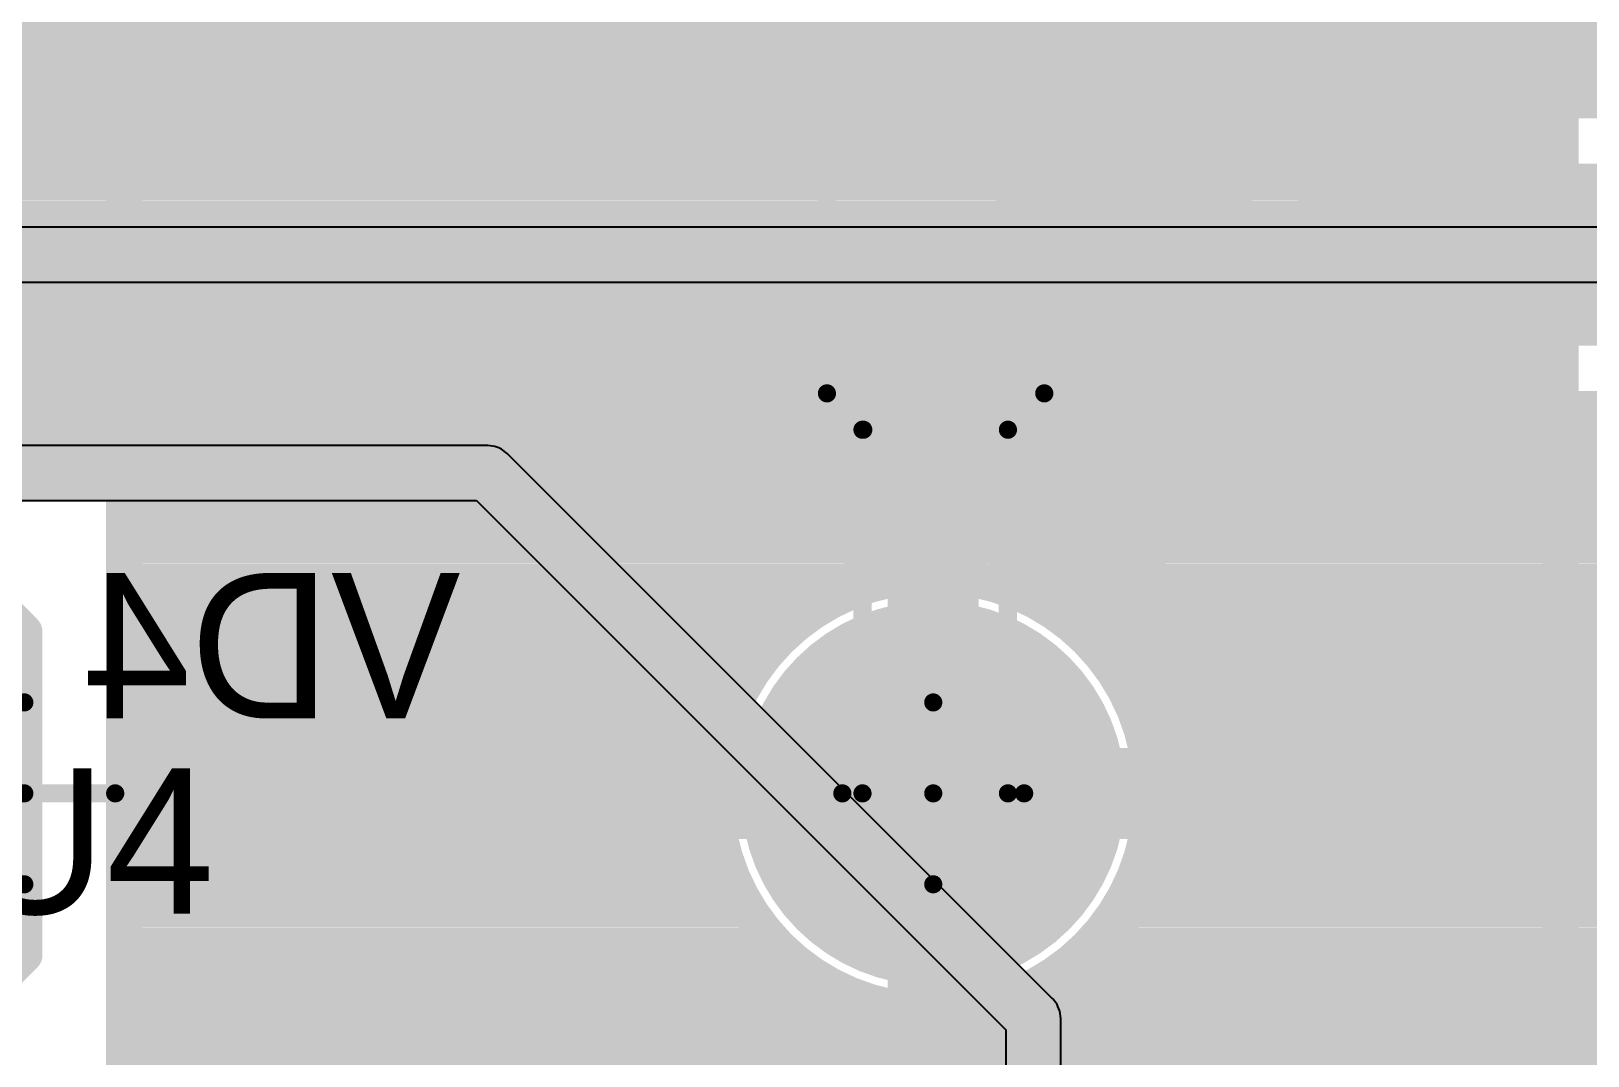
# Model space of a CAD drawing. Header units: millimetres. Extents: x 0.11 to 5.67, y 0.55 to 4.24.
# Drawn here: x 1.1471 to 1.4843, y 1.1169 to 1.3388 of the extents above; entities that cross this region are included whole.
import ezdxf

# ---------------------------------------------------------------- set-up
doc = ezdxf.new("R2010")
doc.units = ezdxf.units.MM
doc.header["$MEASUREMENT"] = 0
for name, color, linetype in [('BottomLayer', 5, 'Continuous'), ('BottomOverlay', 54, 'Continuous'), ('BottomPaste', 16, 'Continuous'), ('BottomSolder', 6, 'Continuous'), ('InternalPlane1', 76, 'Continuous'), ('InternalPlane2', 16, 'Continuous'), ('Mechanical14', 56, 'Continuous'), ('Mechanical8', 56, 'Continuous'), ('MultiLayer', 9, 'Continuous'), ('PadHoleLayer', 156, 'Continuous'), ('TopLayer', 1, 'Continuous'), ('TopOverlay', 2, 'Continuous'), ('TopSolder', 216, 'Continuous')]:
    doc.layers.add(name, color=color, linetype=linetype)

# ---------------------------------------------------------------- blocks, each defined once
blk = doc.blocks.new('SMC_B_84')
at = {"layer": 'BottomLayer', "const_width": 0.02264}
for points in [[(0.10285, -0.04134, 1), (0.12549, -0.04134, 1)], [(0.14813, -0.04134, 1), (0.17077, -0.04134, 1)]]:
    blk.add_lwpolyline(points, format="xyb", close=True, dxfattribs=at)
at = {"layer": 'BottomLayer'}
for points in [[(0.15945, -0.06398), (0.15945, 0.06398), (0.11417, -0.06398), (0.11417, 0.06398)], [(0.18209, -0.04134), (0.18209, 0.04134), (0.09154, -0.04134), (0.09154, 0.04134)]]:
    blk.add_solid(points, dxfattribs=at)
at = {"layer": 'BottomOverlay', "const_width": 0.00787}
for points in [[(-0.05098, -0.06), (-0.05098, 0.06)], [(0.04902, -0.06), (0.04902, 0.06)], [(-0.05098, 0), (0.04902, -0.06)], [(0.15846, -0.12205), (0.15846, -0.07776)], [(-0.16043, -0.12205), (0.15846, -0.12205)]]:
    blk.add_lwpolyline(points, dxfattribs=at)
at = {"layer": 'BottomOverlay', "const_width": 0.00394}
for points in [[(-0.05295, -0.06, 1), (-0.04902, -0.06, 1)], [(0.04705, -0.06, 1), (0.05098, -0.06, 1)], [(0.04705, -0.06, 1), (0.05098, -0.06, 1)], [(0.1565, -0.07776, 1), (0.16043, -0.07776, 1)], [(0.1565, -0.12205, 1), (0.16043, -0.12205, 1)], [(0.1565, -0.12205, 1), (0.16043, -0.12205, 1)]]:
    blk.add_lwpolyline(points, format="xyb", close=True, dxfattribs=at)
at = {"layer": 'BottomPaste', "const_width": 0.02264}
for points in [[(0.10285, -0.04134, 1), (0.12549, -0.04134, 1)], [(0.14813, -0.04134, 1), (0.17077, -0.04134, 1)]]:
    blk.add_lwpolyline(points, format="xyb", close=True, dxfattribs=at)
at = {"layer": 'BottomPaste'}
for points in [[(0.15945, -0.06398), (0.15945, 0.06398), (0.11417, -0.06398), (0.11417, 0.06398)], [(0.18209, -0.04134), (0.18209, 0.04134), (0.09154, -0.04134), (0.09154, 0.04134)]]:
    blk.add_solid(points, dxfattribs=at)
at = {"layer": 'BottomSolder', "const_width": 0.02461}
for points in [[(0.10187, -0.04134, 1), (0.12648, -0.04134, 1)], [(0.14715, -0.04134, 1), (0.17175, -0.04134, 1)]]:
    blk.add_lwpolyline(points, format="xyb", close=True, dxfattribs=at)
at = {"layer": 'BottomSolder'}
for points in [[(0.15945, -0.06594), (0.15945, 0.06594), (0.11417, -0.06594), (0.11417, 0.06594)], [(0.18406, -0.04134), (0.18406, 0.04134), (0.08957, -0.04134), (0.08957, 0.04134)]]:
    blk.add_solid(points, dxfattribs=at)
blk = doc.blocks.new('RXE_250_FLAT_185')
at = {"layer": 'BottomLayer', "const_width": 0.03543}
blk.add_lwpolyline([(0.17913, 0, 1), (0.21457, 0, 1)], format="xyb", close=True, dxfattribs=at)
at = {"layer": 'BottomSolder', "const_width": 0.0374}
blk.add_lwpolyline([(0.17815, 0, 1), (0.21555, 0, 1)], format="xyb", close=True, dxfattribs=at)
at = {"layer": 'InternalPlane1', "const_width": 0.04165}
blk.add_lwpolyline([(0.17602, 0, 1), (0.21768, 0, 1)], format="xyb", close=True, dxfattribs=at)
at = {"layer": 'InternalPlane2', "const_width": 0.04165}
blk.add_lwpolyline([(0.17602, 0, 1), (0.21768, 0, 1)], format="xyb", close=True, dxfattribs=at)
at = {"layer": 'Mechanical14', "const_width": 0.00394}
for points in [[(0.17382, 0.08661), (0.17382, 0.31496)], [(0.2209, 0.08661), (0.2209, 0.31496)], [(0.18153, 0), (0.18153, 0.07874)], [(0.1817, 0.07874), (0.21302, 0.07874)], [(0.21302, 0), (0.21302, 0.07874)]]:
    blk.add_lwpolyline(points, dxfattribs=at)
at = {"layer": 'Mechanical14', "const_width": 0.00197}
for points in [[(0.17284, 0.08661, 1), (0.17481, 0.08661, 1)], [(0.17284, 0.08661, 1), (0.17481, 0.08661, 1)], [(0.21991, 0.08661, 1), (0.22188, 0.08661, 1)], [(0.21991, 0.08661, 1), (0.22188, 0.08661, 1)], [(0.18054, 0.07874, 1), (0.18251, 0.07874, 1)], [(0.18071, 0.07874, 1), (0.18268, 0.07874, 1)], [(0.18071, 0.07874, 1), (0.18268, 0.07874, 1)], [(0.21204, 0.07874, 1), (0.21401, 0.07874, 1)], [(0.21204, 0.07874, 1), (0.21401, 0.07874, 1)], [(0.21204, 0.07874, 1), (0.21401, 0.07874, 1)], [(0.18054, 0, 1), (0.18251, 0, 1)], [(0.18054, 0, 1), (0.18251, 0, 1)], [(0.21204, 0, 1), (0.21401, 0, 1)], [(0.21204, 0, 1), (0.21401, 0, 1)]]:
    blk.add_lwpolyline(points, format="xyb", close=True, dxfattribs=at)
at = {"layer": 'Mechanical14', "const_width": 0.00394}
for points in [[(0.1817, 0.07874, -0.414214), (0.17382, 0.08661)], [(0.2209, 0.08661, -0.414214), (0.21302, 0.07874)], [(0.21302, 0, -1), (0.18153, 0)]]:
    blk.add_lwpolyline(points, format="xyb", dxfattribs=at)
at = {"layer": 'Mechanical8', "const_width": 0.00394}
for points in [[(0, 0), (0, 0.01969)], [(0, 0), (0, 0.01969)], [(0.19685, 0), (0.19685, 0.01969)], [(0.19685, 0), (0.19685, 0.01969)], [(-0.01969, 0), (0, 0)], [(-0.01969, 0), (0, 0)], [(0, 0), (0.01969, 0)], [(0, -0.01969), (0, 0)], [(0.17717, 0), (0.19685, 0)], [(0.17717, 0), (0.19685, 0)], [(0.19685, 0), (0.21654, 0)], [(0.19685, -0.01969), (0.19685, 0)]]:
    blk.add_lwpolyline(points, dxfattribs=at)
at = {"layer": 'Mechanical8', "const_width": 0.00197}
for points in [[(-0.00098, 0.01969, 1), (0.00098, 0.01969, 1)], [(-0.00098, 0.01969, 1), (0.00098, 0.01969, 1)], [(0.19587, 0.01969, 1), (0.19783, 0.01969, 1)], [(0.19587, 0.01969, 1), (0.19783, 0.01969, 1)], [(-0.00098, 0, 1), (0.00098, 0, 1)], [(-0.00098, 0, 1), (0.00098, 0, 1)], [(-0.00098, 0, 1), (0.00098, 0, 1)], [(-0.00098, 0, 1), (0.00098, 0, 1)], [(-0.00098, 0, 1), (0.00098, 0, 1)], [(-0.00098, 0, 1), (0.00098, 0, 1)], [(0.0187, 0, 1), (0.02067, 0, 1)], [(0.17618, 0, 1), (0.17815, 0, 1)], [(0.17618, 0, 1), (0.17815, 0, 1)], [(0.19587, 0, 1), (0.19783, 0, 1)], [(0.19587, 0, 1), (0.19783, 0, 1)], [(0.19587, 0, 1), (0.19783, 0, 1)], [(0.19587, 0, 1), (0.19783, 0, 1)], [(0.19587, 0, 1), (0.19783, 0, 1)], [(0.19587, 0, 1), (0.19783, 0, 1)], [(0.21555, 0, 1), (0.21752, 0, 1)], [(-0.00098, -0.01969, 1), (0.00098, -0.01969, 1)], [(0.19587, -0.01969, 1), (0.19783, -0.01969, 1)]]:
    blk.add_lwpolyline(points, format="xyb", close=True, dxfattribs=at)
at = {"layer": 'MultiLayer', "const_width": 0.03543}
blk.add_lwpolyline([(0.17913, 0, 1), (0.21457, 0, 1)], format="xyb", close=True, dxfattribs=at)
at = {"layer": 'PadHoleLayer', "const_width": 0.02165}
blk.add_lwpolyline([(0.18602, 0, 1), (0.20768, 0, 1)], format="xyb", close=True, dxfattribs=at)
at = {"layer": 'TopLayer', "const_width": 0.03543}
blk.add_lwpolyline([(0.17913, 0, 1), (0.21457, 0, 1)], format="xyb", close=True, dxfattribs=at)
at = {"layer": 'TopOverlay', "const_width": 0.00787}
for points in [[(0.1817, 0.07874, -0.414214), (0.17382, 0.08661)], [(0.2209, 0.08661, -0.414214), (0.21302, 0.07874)]]:
    blk.add_lwpolyline(points, format="xyb", dxfattribs=at)
at = {"layer": 'TopOverlay', "const_width": 0.00394}
for points in [[(0.17185, 0.08661, 1), (0.17579, 0.08661, 1)], [(0.21893, 0.08661, 1), (0.22286, 0.08661, 1)], [(0.17956, 0.07874, 1), (0.18349, 0.07874, 1)], [(0.17973, 0.07874, 1), (0.18366, 0.07874, 1)], [(0.17973, 0.07874, 1), (0.18366, 0.07874, 1)], [(0.21105, 0.07874, 1), (0.21499, 0.07874, 1)], [(0.21105, 0.07874, 1), (0.21499, 0.07874, 1)], [(0.21105, 0.07874, 1), (0.21499, 0.07874, 1)], [(0.17956, 0.0487, 1), (0.18349, 0.0487, 1)], [(0.21105, 0.0487, 1), (0.21499, 0.0487, 1)]]:
    blk.add_lwpolyline(points, format="xyb", close=True, dxfattribs=at)
at = {"layer": 'TopOverlay', "const_width": 0.00787}
for points in [[(0.18153, 0.0487), (0.18153, 0.07874)], [(0.1817, 0.07874), (0.21302, 0.07874)], [(0.21302, 0.0487), (0.21302, 0.07874)]]:
    blk.add_lwpolyline(points, dxfattribs=at)
at = {"layer": 'TopSolder', "const_width": 0.0374}
blk.add_lwpolyline([(0.17815, 0, 1), (0.21555, 0, 1)], format="xyb", close=True, dxfattribs=at)

msp = doc.modelspace()

# ---------------------------------------------------------------- linework, layer by layer
at = {"layer": 'BottomLayer'}
for points, const_width in [([(1.47835, 1.1565), (1.47835, 1.51476)], 0.00787), ([(1.16732, 0.64862), (1.16732, 1.45177)], 0.00787), ([(1.16732, 1.33759), (1.47835, 1.33759)], 0.00787), ([(1.16732, 1.32972), (1.47835, 1.32972)], 0.00787), ([(1.16732, 1.32185), (1.47835, 1.32185)], 0.00787), ([(1.16732, 1.31397), (1.47835, 1.31397)], 0.00787), ([(1.16732, 1.3061), (1.47835, 1.3061)], 0.00787), ([(1.16732, 1.29822), (1.47835, 1.29822)], 0.00787), ([(1.16732, 1.29035), (1.47835, 1.29035)], 0.00787), ([(1.16732, 1.28248), (1.47835, 1.28248)], 0.00787), ([(1.16732, 1.2746), (1.47835, 1.2746)], 0.00787), ([(1.16732, 1.26673), (1.47835, 1.26673)], 0.00787), ([(1.16732, 1.25885), (1.47835, 1.25885)], 0.00787), ([(1.16732, 1.25098), (1.47835, 1.25098)], 0.00787), ([(1.16732, 1.24311), (1.47835, 1.24311)], 0.00787), ([(1.16732, 1.23523), (1.47835, 1.23523)], 0.00787), ([(1.16732, 1.22736), (1.47835, 1.22736)], 0.00787), ([(1.34252, 1.17372), (1.34252, 1.21703)], 0.01969), ([(1.16732, 1.21948), (1.33079, 1.21948)], 0.00787), ([(1.35425, 1.21948), (1.47835, 1.21948)], 0.00787), ([(1.16732, 1.21161), (1.3143, 1.21161)], 0.00787), ([(1.37074, 1.21161), (1.47835, 1.21161)], 0.00787), ([(1.16732, 1.20374), (1.30604, 1.20374)], 0.00787), ([(1.379, 1.20374), (1.47835, 1.20374)], 0.00787), ([(1.16732, 1.19586), (1.30079, 1.19586)], 0.00787), ([(1.38425, 1.19586), (1.47835, 1.19586)], 0.00787), ([(1.16732, 1.18799), (1.29748, 1.18799)], 0.00787), ([(1.38756, 1.18799), (1.47835, 1.18799)], 0.00787), ([(1.16732, 1.18011), (1.29571, 1.18011)], 0.00787), ([(1.29921, 1.17372), (1.34252, 1.17372)], 0.01969), ([(1.34252, 1.17372), (1.38583, 1.17372)], 0.01969), ([(1.34252, 1.13041), (1.34252, 1.17372)], 0.01969), ([(1.38933, 1.18011), (1.47835, 1.18011)], 0.00787), ([(1.16732, 1.17224), (1.2953, 1.17224)], 0.00787), ([(1.38974, 1.17224), (1.47835, 1.17224)], 0.00787), ([(1.16732, 1.16437), (1.29621, 1.16437)], 0.00787), ([(1.38883, 1.16437), (1.47835, 1.16437)], 0.00787), ([(1.16732, 1.15649), (1.29853, 1.15649)], 0.00787), ([(1.38651, 1.15649), (1.47835, 1.15649)], 0.00787), ([(1.47835, 1.07185), (1.47835, 1.1565)], 0.00787), ([(1.16732, 1.14862), (1.3025, 1.14862)], 0.00787), ([(1.38254, 1.14862), (1.47835, 1.14862)], 0.00787), ([(1.16732, 1.14074), (1.30869, 1.14074)], 0.00787), ([(1.37635, 1.14074), (1.47835, 1.14074)], 0.00787), ([(1.16732, 1.13287), (1.31879, 1.13287)], 0.00787), ([(1.36625, 1.13287), (1.47835, 1.13287)], 0.00787), ([(1.16732, 1.125), (1.47835, 1.125)], 0.00787), ([(1.16732, 1.11712), (1.47835, 1.11712)], 0.00787)]:
    msp.add_lwpolyline(points, dxfattribs=dict(at, const_width=const_width))
for points, const_width in [([(1.16535, 1.33759, 1), (1.16929, 1.33759, 1)], 0.00394), ([(1.47638, 1.33759, 1), (1.48032, 1.33759, 1)], 0.00394), ([(1.16535, 1.32972, 1), (1.16929, 1.32972, 1)], 0.00394), ([(1.47638, 1.32972, 1), (1.48032, 1.32972, 1)], 0.00394), ([(1.16535, 1.32185, 1), (1.16929, 1.32185, 1)], 0.00394), ([(1.47638, 1.32185, 1), (1.48032, 1.32185, 1)], 0.00394), ([(1.16535, 1.31397, 1), (1.16929, 1.31397, 1)], 0.00394), ([(1.47638, 1.31397, 1), (1.48032, 1.31397, 1)], 0.00394), ([(1.16535, 1.3061, 1), (1.16929, 1.3061, 1)], 0.00394), ([(1.47638, 1.3061, 1), (1.48032, 1.3061, 1)], 0.00394), ([(1.16535, 1.29822, 1), (1.16929, 1.29822, 1)], 0.00394), ([(1.47638, 1.29822, 1), (1.48032, 1.29822, 1)], 0.00394), ([(1.16535, 1.29035, 1), (1.16929, 1.29035, 1)], 0.00394), ([(1.47638, 1.29035, 1), (1.48032, 1.29035, 1)], 0.00394), ([(1.16535, 1.28248, 1), (1.16929, 1.28248, 1)], 0.00394), ([(1.47638, 1.28248, 1), (1.48032, 1.28248, 1)], 0.00394), ([(1.16535, 1.2746, 1), (1.16929, 1.2746, 1)], 0.00394), ([(1.47638, 1.2746, 1), (1.48032, 1.2746, 1)], 0.00394), ([(1.16535, 1.26673, 1), (1.16929, 1.26673, 1)], 0.00394), ([(1.47638, 1.26673, 1), (1.48032, 1.26673, 1)], 0.00394), ([(1.16535, 1.25885, 1), (1.16929, 1.25885, 1)], 0.00394), ([(1.47638, 1.25885, 1), (1.48032, 1.25885, 1)], 0.00394), ([(1.16535, 1.25098, 1), (1.16929, 1.25098, 1)], 0.00394), ([(1.47638, 1.25098, 1), (1.48032, 1.25098, 1)], 0.00394), ([(1.16535, 1.24311, 1), (1.16929, 1.24311, 1)], 0.00394), ([(1.47638, 1.24311, 1), (1.48032, 1.24311, 1)], 0.00394), ([(1.16535, 1.23523, 1), (1.16929, 1.23523, 1)], 0.00394), ([(1.47638, 1.23523, 1), (1.48032, 1.23523, 1)], 0.00394), ([(1.16535, 1.22736, 1), (1.16929, 1.22736, 1)], 0.00394), ([(1.47638, 1.22736, 1), (1.48032, 1.22736, 1)], 0.00394), ([(1.38976, 1.17372, 1), (1.29528, 1.17372, 1)], 0.00787), ([(1.3376, 1.21703, 1), (1.34744, 1.21703, 1)], 0.00984), ([(1.16535, 1.21948, 1), (1.16929, 1.21948, 1)], 0.00394), ([(1.32882, 1.21948, 1), (1.33275, 1.21948, 1)], 0.00394), ([(1.35229, 1.21948, 1), (1.35622, 1.21948, 1)], 0.00394), ([(1.47638, 1.21948, 1), (1.48032, 1.21948, 1)], 0.00394), ([(1.16535, 1.21161, 1), (1.16929, 1.21161, 1)], 0.00394), ([(1.31233, 1.21161, 1), (1.31627, 1.21161, 1)], 0.00394), ([(1.36877, 1.21161, 1), (1.37271, 1.21161, 1)], 0.00394), ([(1.47638, 1.21161, 1), (1.48032, 1.21161, 1)], 0.00394), ([(1.16535, 1.20374, 1), (1.16929, 1.20374, 1)], 0.00394), ([(1.30407, 1.20374, 1), (1.308, 1.20374, 1)], 0.00394), ([(1.37704, 1.20374, 1), (1.38097, 1.20374, 1)], 0.00394), ([(1.47638, 1.20374, 1), (1.48032, 1.20374, 1)], 0.00394), ([(1.16535, 1.19586, 1), (1.16929, 1.19586, 1)], 0.00394), ([(1.29882, 1.19586, 1), (1.30275, 1.19586, 1)], 0.00394), ([(1.38229, 1.19586, 1), (1.38622, 1.19586, 1)], 0.00394), ([(1.47638, 1.19586, 1), (1.48032, 1.19586, 1)], 0.00394), ([(1.16535, 1.18799, 1), (1.16929, 1.18799, 1)], 0.00394), ([(1.29551, 1.18799, 1), (1.29945, 1.18799, 1)], 0.00394), ([(1.38559, 1.18799, 1), (1.38953, 1.18799, 1)], 0.00394), ([(1.47638, 1.18799, 1), (1.48032, 1.18799, 1)], 0.00394), ([(1.16535, 1.18011, 1), (1.16929, 1.18011, 1)], 0.00394), ([(1.29429, 1.17372, 1), (1.30413, 1.17372, 1)], 0.00984), ([(1.29374, 1.18011, 1), (1.29768, 1.18011, 1)], 0.00394), ([(1.3376, 1.17372, 1), (1.34744, 1.17372, 1)], 0.00984), ([(1.3376, 1.17372, 1), (1.34744, 1.17372, 1)], 0.00984), ([(1.3376, 1.17372, 1), (1.34744, 1.17372, 1)], 0.00984), ([(1.3376, 1.17372, 1), (1.34744, 1.17372, 1)], 0.00984), ([(1.38091, 1.17372, 1), (1.39075, 1.17372, 1)], 0.00984), ([(1.38736, 1.18011, 1), (1.3913, 1.18011, 1)], 0.00394), ([(1.47638, 1.18011, 1), (1.48032, 1.18011, 1)], 0.00394), ([(1.29331, 1.17372, 1), (1.29724, 1.17372, 1)], 0.00394), ([(1.3878, 1.17372, 1), (1.39173, 1.17372, 1)], 0.00394), ([(1.16535, 1.17224, 1), (1.16929, 1.17224, 1)], 0.00394), ([(1.29333, 1.17224, 1), (1.29727, 1.17224, 1)], 0.00394), ([(1.38777, 1.17224, 1), (1.39171, 1.17224, 1)], 0.00394), ([(1.47638, 1.17224, 1), (1.48032, 1.17224, 1)], 0.00394), ([(1.16535, 1.16437, 1), (1.16929, 1.16437, 1)], 0.00394), ([(1.29424, 1.16437, 1), (1.29818, 1.16437, 1)], 0.00394), ([(1.38686, 1.16437, 1), (1.3908, 1.16437, 1)], 0.00394), ([(1.47638, 1.16437, 1), (1.48032, 1.16437, 1)], 0.00394), ([(1.16535, 1.15649, 1), (1.16929, 1.15649, 1)], 0.00394), ([(1.29656, 1.15649, 1), (1.3005, 1.15649, 1)], 0.00394), ([(1.38454, 1.15649, 1), (1.38848, 1.15649, 1)], 0.00394), ([(1.47638, 1.1565, 1), (1.48032, 1.1565, 1)], 0.00394), ([(1.47638, 1.15649, 1), (1.48032, 1.15649, 1)], 0.00394), ([(1.47638, 1.1565, 1), (1.48032, 1.1565, 1)], 0.00394), ([(1.16535, 1.14862, 1), (1.16929, 1.14862, 1)], 0.00394), ([(1.30053, 1.14862, 1), (1.30446, 1.14862, 1)], 0.00394), ([(1.38057, 1.14862, 1), (1.38451, 1.14862, 1)], 0.00394), ([(1.47638, 1.14862, 1), (1.48032, 1.14862, 1)], 0.00394), ([(1.16535, 1.14074, 1), (1.16929, 1.14074, 1)], 0.00394), ([(1.30672, 1.14074, 1), (1.31066, 1.14074, 1)], 0.00394), ([(1.37438, 1.14074, 1), (1.37832, 1.14074, 1)], 0.00394), ([(1.47638, 1.14074, 1), (1.48032, 1.14074, 1)], 0.00394), ([(1.3376, 1.13041, 1), (1.34744, 1.13041, 1)], 0.00984), ([(1.16535, 1.13287, 1), (1.16929, 1.13287, 1)], 0.00394), ([(1.31682, 1.13287, 1), (1.32076, 1.13287, 1)], 0.00394), ([(1.36428, 1.13287, 1), (1.36822, 1.13287, 1)], 0.00394), ([(1.47638, 1.13287, 1), (1.48032, 1.13287, 1)], 0.00394), ([(1.16535, 1.125, 1), (1.16929, 1.125, 1)], 0.00394), ([(1.47638, 1.125, 1), (1.48032, 1.125, 1)], 0.00394), ([(1.16535, 1.11712, 1), (1.16929, 1.11712, 1)], 0.00394), ([(1.47638, 1.11712, 1), (1.48032, 1.11712, 1)], 0.00394)]:
    msp.add_lwpolyline(points, format="xyb", close=True, dxfattribs=dict(at, const_width=const_width))
at = {"layer": 'InternalPlane2'}
for p, q in [((2.21255, 1.29631), (0.72285, 1.29631)), ((0.72285, 1.2844), (2.21604, 1.2844)), ((1.24606, 1.24907), (0.85236, 1.24907)), ((1.2476, 1.24886), (1.24606, 1.24907)), ((1.24845, 1.24852), (1.2476, 1.24886)), ((1.24904, 1.24827), (1.24845, 1.24852)), ((1.25027, 1.24732), (1.24904, 1.24827)), ((1.36838, 1.12921), (1.25027, 1.24732)), ((0.85483, 1.23715), (1.2436, 1.23715)), ((1.2436, 1.23715), (1.35822, 1.12253)), ((1.36839, 1.12921), (1.36838, 1.12921)), ((1.36933, 1.12798), (1.36839, 1.12921)), ((1.36951, 1.12756), (1.36933, 1.12798)), ((1.36993, 1.12654), (1.36951, 1.12756)), ((1.37013, 1.125), (1.36993, 1.12654)), ((1.37013, 1.08563), (1.37013, 1.125)), ((1.35822, 1.12253), (1.35822, 1.08563))]:
    msp.add_line(p, q, dxfattribs=at)
at = {"layer": 'InternalPlane2', "const_width": 0.01181}
for points in [[(0.70276, 1.29035), (2.2185, 1.29035)], [(0.85236, 1.24311), (1.24606, 1.24311)], [(1.24606, 1.24311), (1.36417, 1.125)], [(1.36417, 1.08563), (1.36417, 1.125)]]:
    msp.add_lwpolyline(points, dxfattribs=at)
at = {"layer": 'InternalPlane2', "const_width": 0.00591}
for points in [[(1.24311, 1.24311, 1), (1.24902, 1.24311, 1)], [(1.24311, 1.24311, 1), (1.24902, 1.24311, 1)], [(1.36122, 1.125, 1), (1.36713, 1.125, 1)], [(1.36122, 1.125, 1), (1.36713, 1.125, 1)]]:
    msp.add_lwpolyline(points, format="xyb", close=True, dxfattribs=at)
at = {"layer": 'TopLayer'}
for points, const_width in [([(1.43504, 1.31004), (1.43504, 1.46752)], 0.00787), ([(1.4626, 1.33768), (1.4626, 1.46752)], 0.00787), ([(1.42717, 1.32579), (1.4626, 1.29035)], 0.03937), ([(0.96457, 1.33759), (1.43504, 1.33759)], 0.00787), ([(1.36417, 1.32185), (1.39567, 1.29035)], 0.03937), ([(1.4626, 1.33768), (1.47646, 1.32382)], 0.00787), ([(1.46268, 1.33759), (2.33289, 1.33759)], 0.00787), ([(0.96457, 1.32972), (1.43504, 1.32972)], 0.00787), ([(1.47056, 1.32972), (1.59992, 1.32972)], 0.00787), ([(0.96457, 1.32185), (1.43504, 1.32185)], 0.00787), ([(1.47646, 1.32382), (1.59992, 1.32382)], 0.00787), ([(0.76575, 1.31397), (1.43504, 1.31397)], 0.00787), ([(1.37205, 1.24705), (1.43504, 1.31004)], 0.00787), ([(0.77363, 1.3061), (1.4311, 1.3061)], 0.00787), ([(1.4626, 1.29035), (1.6437, 1.29035)], 0.03937), ([(0.7815, 1.29822), (1.42322, 1.29822)], 0.00787), ([(0.78937, 1.29035), (1.41535, 1.29035)], 0.00787), ([(0.79725, 1.28248), (1.40748, 1.28248)], 0.00787), ([(0.80512, 1.2746), (1.3996, 1.2746)], 0.00787), ([(1.39153, 1.22756), (1.4348, 1.27083)], 0.00787), ([(1.4348, 1.27083), (1.43894, 1.26669)], 0.00787), ([(0.813, 1.26673), (1.39173, 1.26673)], 0.00787), ([(1.4307, 1.26673), (1.4389, 1.26673)], 0.00787), ([(0.82087, 1.25885), (1.38385, 1.25885)], 0.00787), ([(1.42283, 1.25885), (1.4513, 1.25885)], 0.00787), ([(1.4626, 1.25689), (1.59992, 1.25689)], 0.00787), ([(0.82874, 1.25098), (1.37598, 1.25098)], 0.00787), ([(1.41495, 1.25098), (1.59992, 1.25098)], 0.00787), ([(0.83268, 1.24705), (1.37205, 1.24705)], 0.00787), ([(1.40708, 1.24311), (1.88486, 1.24311)], 0.00787), ([(1.39921, 1.23523), (1.88643, 1.23523)], 0.00787), ([(1.39133, 1.22736), (1.89107, 1.22736)], 0.00787), ([(1.13484, 1.21949), (1.14567, 1.20866)], 0.00787), ([(1.36061, 1.21949), (1.37205, 1.21949)], 0.00787), ([(1.36062, 1.21948), (1.71148, 1.21948)], 0.00787), ([(1.37392, 1.21161), (1.70252, 1.21161)], 0.00787), ([(1.14567, 1.13878), (1.14567, 1.20866)], 0.00787), ([(0.9853, 1.20374), (1.14567, 1.20374)], 0.00787), ([(1.38152, 1.20374), (1.69878, 1.20374)], 0.00787), ([(0.99055, 1.19586), (1.14567, 1.19586)], 0.00787), ([(1.38647, 1.19586), (1.69785, 1.19586)], 0.00787), ([(0.99386, 1.18799), (1.14567, 1.18799)], 0.00787), ([(1.38962, 1.18799), (1.69942, 1.18799)], 0.00787), ([(0.99563, 1.18011), (1.14567, 1.18011)], 0.00787), ([(1.39132, 1.18011), (1.70407, 1.18011)], 0.00787), ([(0.99604, 1.17224), (1.14567, 1.17224)], 0.00787), ([(1.39171, 1.17224), (1.71641, 1.17224)], 0.00787), ([(0.99513, 1.16437), (1.14567, 1.16437)], 0.00787), ([(1.39084, 1.16437), (1.83223, 1.16437)], 0.00787), ([(0.99281, 1.15649), (1.14567, 1.15649)], 0.00787), ([(1.38862, 1.15649), (1.81421, 1.15649)], 0.00787), ([(0.98884, 1.14862), (1.14567, 1.14862)], 0.00787), ([(1.38485, 1.14862), (1.80905, 1.14862)], 0.00787), ([(0.98265, 1.14074), (1.14567, 1.14074)], 0.00787), ([(1.37905, 1.14074), (1.80716, 1.14074)], 0.00787), ([(1.10925, 1.10236), (1.14567, 1.13878)], 0.00787), ([(1.36996, 1.13287), (1.80778, 1.13287)], 0.00787), ([(1.36445, 1.125), (1.758, 1.125)], 0.00787), ([(1.36861, 1.12156), (1.41506, 1.07511)], 0.00787), ([(1.37305, 1.11712), (1.75012, 1.11712)], 0.00787)]:
    msp.add_lwpolyline(points, dxfattribs=dict(at, const_width=const_width))
for points, const_width in [([(1.41732, 1.32579, 1), (1.43701, 1.32579, 1)], 0.01969), ([(1.35433, 1.32185, 1), (1.37402, 1.32185, 1)], 0.01969), ([(1.43307, 1.33759, 1), (1.43701, 1.33759, 1)], 0.00394), ([(1.46063, 1.33768, 1), (1.46457, 1.33768, 1)], 0.00394), ([(1.46063, 1.33768, 1), (1.46457, 1.33768, 1)], 0.00394), ([(1.46072, 1.33759, 1), (1.46465, 1.33759, 1)], 0.00394), ([(1.43307, 1.32972, 1), (1.43701, 1.32972, 1)], 0.00394), ([(1.46859, 1.32972, 1), (1.47253, 1.32972, 1)], 0.00394), ([(1.43307, 1.32185, 1), (1.43701, 1.32185, 1)], 0.00394), ([(1.47449, 1.32382, 1), (1.47843, 1.32382, 1)], 0.00394), ([(1.47449, 1.32382, 1), (1.47843, 1.32382, 1)], 0.00394), ([(1.43307, 1.31397, 1), (1.43701, 1.31397, 1)], 0.00394), ([(1.43307, 1.31004, 1), (1.43701, 1.31004, 1)], 0.00394), ([(1.43307, 1.31004, 1), (1.43701, 1.31004, 1)], 0.00394), ([(1.38583, 1.29035, 1), (1.40551, 1.29035, 1)], 0.01969), ([(1.42913, 1.3061, 1), (1.43307, 1.3061, 1)], 0.00394), ([(1.45276, 1.29035, 1), (1.47244, 1.29035, 1)], 0.01969), ([(1.45276, 1.29035, 1), (1.47244, 1.29035, 1)], 0.01969), ([(1.42126, 1.29822, 1), (1.42519, 1.29822, 1)], 0.00394), ([(1.41338, 1.29035, 1), (1.41732, 1.29035, 1)], 0.00394), ([(1.40551, 1.28248, 1), (1.40944, 1.28248, 1)], 0.00394), ([(1.39763, 1.2746, 1), (1.40157, 1.2746, 1)], 0.00394), ([(1.43283, 1.27083, 1), (1.43677, 1.27083, 1)], 0.00394), ([(1.43283, 1.27083, 1), (1.43677, 1.27083, 1)], 0.00394), ([(1.38976, 1.26673, 1), (1.3937, 1.26673, 1)], 0.00394), ([(1.42873, 1.26673, 1), (1.43267, 1.26673, 1)], 0.00394), ([(1.43693, 1.26673, 1), (1.44087, 1.26673, 1)], 0.00394), ([(1.43697, 1.26669, 1), (1.4409, 1.26669, 1)], 0.00394), ([(1.43697, 1.26669, 1), (1.4409, 1.26669, 1)], 0.00394), ([(1.43697, 1.26669, 1), (1.4409, 1.26669, 1)], 0.00394), ([(1.38189, 1.25885, 1), (1.38582, 1.25885, 1)], 0.00394), ([(1.42086, 1.25885, 1), (1.4248, 1.25885, 1)], 0.00394), ([(1.44933, 1.25885, 1), (1.45327, 1.25885, 1)], 0.00394), ([(1.46063, 1.25689, 1), (1.46457, 1.25689, 1)], 0.00394), ([(1.46063, 1.25689, 1), (1.46457, 1.25689, 1)], 0.00394), ([(1.46063, 1.25689, 1), (1.46457, 1.25689, 1)], 0.00394), ([(1.37401, 1.25098, 1), (1.37795, 1.25098, 1)], 0.00394), ([(1.41299, 1.25098, 1), (1.41692, 1.25098, 1)], 0.00394), ([(1.37008, 1.24705, 1), (1.37402, 1.24705, 1)], 0.00394), ([(1.37008, 1.24705, 1), (1.37402, 1.24705, 1)], 0.00394), ([(1.40511, 1.24311, 1), (1.40905, 1.24311, 1)], 0.00394), ([(1.39724, 1.23523, 1), (1.40118, 1.23523, 1)], 0.00394), ([(1.38936, 1.22736, 1), (1.3933, 1.22736, 1)], 0.00394), ([(1.38957, 1.22756, 1), (1.3935, 1.22756, 1)], 0.00394), ([(1.38957, 1.22756, 1), (1.3935, 1.22756, 1)], 0.00394), ([(1.38957, 1.22756, 1), (1.3935, 1.22756, 1)], 0.00394), ([(1.35864, 1.21949, 1), (1.36258, 1.21949, 1)], 0.00394), ([(1.35864, 1.21949, 1), (1.36258, 1.21949, 1)], 0.00394), ([(1.35865, 1.21948, 1), (1.36259, 1.21948, 1)], 0.00394), ([(1.37008, 1.21949, 1), (1.37402, 1.21949, 1)], 0.00394), ([(1.37008, 1.21949, 1), (1.37402, 1.21949, 1)], 0.00394), ([(1.37008, 1.21949, 1), (1.37402, 1.21949, 1)], 0.00394), ([(1.37196, 1.21161, 1), (1.37589, 1.21161, 1)], 0.00394), ([(1.1437, 1.20866, 1), (1.14764, 1.20866, 1)], 0.00394), ([(1.1437, 1.20866, 1), (1.14764, 1.20866, 1)], 0.00394), ([(1.1437, 1.20374, 1), (1.14764, 1.20374, 1)], 0.00394), ([(1.37955, 1.20374, 1), (1.38349, 1.20374, 1)], 0.00394), ([(1.1437, 1.19586, 1), (1.14764, 1.19586, 1)], 0.00394), ([(1.3845, 1.19586, 1), (1.38844, 1.19586, 1)], 0.00394), ([(1.1437, 1.18799, 1), (1.14764, 1.18799, 1)], 0.00394), ([(1.38765, 1.18799, 1), (1.39159, 1.18799, 1)], 0.00394), ([(1.1437, 1.18011, 1), (1.14764, 1.18011, 1)], 0.00394), ([(1.38935, 1.18011, 1), (1.39328, 1.18011, 1)], 0.00394), ([(1.38976, 1.17372, 1), (1.3937, 1.17372, 1)], 0.00394), ([(1.38976, 1.17372, 1), (1.3937, 1.17372, 1)], 0.00394), ([(1.1437, 1.17224, 1), (1.14764, 1.17224, 1)], 0.00394), ([(1.38974, 1.17224, 1), (1.39368, 1.17224, 1)], 0.00394), ([(1.1437, 1.16437, 1), (1.14764, 1.16437, 1)], 0.00394), ([(1.38887, 1.16437, 1), (1.3928, 1.16437, 1)], 0.00394), ([(1.1437, 1.15649, 1), (1.14764, 1.15649, 1)], 0.00394), ([(1.38665, 1.15649, 1), (1.39059, 1.15649, 1)], 0.00394), ([(1.1437, 1.14862, 1), (1.14764, 1.14862, 1)], 0.00394), ([(1.38288, 1.14862, 1), (1.38682, 1.14862, 1)], 0.00394), ([(1.1437, 1.14074, 1), (1.14764, 1.14074, 1)], 0.00394), ([(1.37708, 1.14074, 1), (1.38102, 1.14074, 1)], 0.00394), ([(1.1437, 1.13878, 1), (1.14764, 1.13878, 1)], 0.00394), ([(1.1437, 1.13878, 1), (1.14764, 1.13878, 1)], 0.00394), ([(1.36799, 1.13287, 1), (1.37193, 1.13287, 1)], 0.00394), ([(1.35773, 1.1276, 1), (1.36166, 1.1276, 1)], 0.00394), ([(1.35773, 1.1276, 1), (1.36166, 1.1276, 1)], 0.00394), ([(1.35773, 1.1276, 1), (1.36166, 1.1276, 1)], 0.00394), ([(1.36248, 1.125, 1), (1.36642, 1.125, 1)], 0.00394), ([(1.36664, 1.12156, 1), (1.37058, 1.12156, 1)], 0.00394), ([(1.36664, 1.12156, 1), (1.37058, 1.12156, 1)], 0.00394), ([(1.36664, 1.12156, 1), (1.37058, 1.12156, 1)], 0.00394), ([(1.37108, 1.11712, 1), (1.37502, 1.11712, 1)], 0.00394)]:
    msp.add_lwpolyline(points, format="xyb", close=True, dxfattribs=dict(at, const_width=const_width))
at = {"layer": 'TopLayer', "const_width": 0.00787}
for points in [[(1.4626, 1.25689, -0.198912), (1.43894, 1.26669)], [(1.4626, 1.25689, -0.198912), (1.43894, 1.26669)], [(1.39153, 1.22756, -0.198912), (1.37205, 1.21949)], [(1.39153, 1.22756, -0.198912), (1.37205, 1.21949)], [(1.36061, 1.21949, -0.307809), (1.39173, 1.17372)], [(1.39173, 1.17372, -0.313255), (1.3597, 1.1276)], [(1.3597, 1.1276, -0.095162), (1.36861, 1.12156)], [(1.3597, 1.1276, -0.095162), (1.36861, 1.12156)]]:
    msp.add_lwpolyline(points, format="xyb", dxfattribs=at)

# ---------------------------------------------------------------- block references
at = {"rotation": 360}
for name, p in [('RXE_250_FLAT_185', (1.14567, 1.17372)), ('SMC_B_84', (1.22244, 1.36909))]:
    msp.add_blockref(name, p, dxfattribs=at)

# ---------------------------------------------------------------- texts
at = {"layer": 'BottomOverlay', "text_generation_flag": 2}
msp.add_text('VD4', height=0.031496, dxfattribs=at).set_placement((1.24016, 1.18996))
at = {"layer": 'TopOverlay'}
msp.add_text('FU4', height=0.031496, dxfattribs=at).set_placement((1.10728, 1.14764))

doc.saveas('drawing.dxf')
